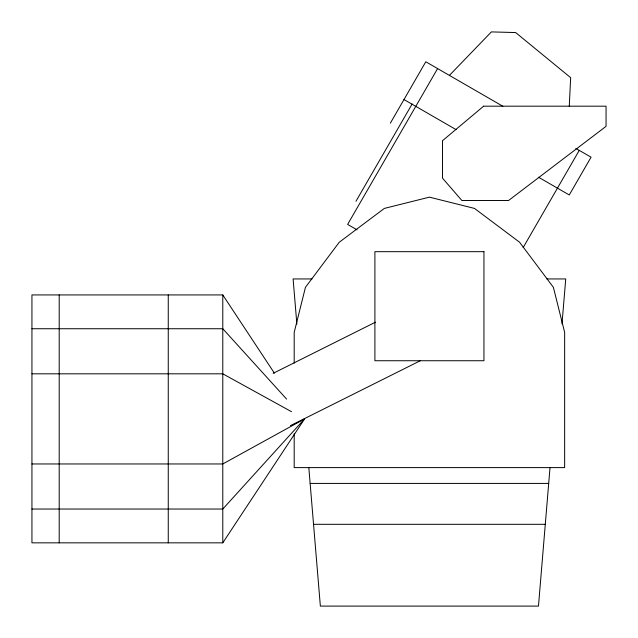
<?xml version="1.0" encoding="UTF-8"?>
<svg xmlns="http://www.w3.org/2000/svg" width="638" height="638" viewBox="0 0 638 638"><rect width="100%" height="100%" fill="white"/><g stroke="black" fill="none" stroke-linecap="round" stroke-linejoin="round"><path stroke-width="0.96" d="M569.271 106.187L570.659 77.669L515.663 32.562L491.388 31.9L449.407 75.396M550.02 467.534L538.472 606.1L320.364 606.1L308.816 467.534M561.99 323.889L565.739 278.942L546.83 278.942M390.352 123.158L425.793 61.766L502.848 106.259M355.98 201.249L412.164 103.938M437.596 68.585L347.63 224.416L357.073 229.863M523.128 247.608L579.264 150.369M274.38 373.134L222.782 294.931L31.94 294.931L31.94 542.842L222.782 542.842L304.573 418.887L222.782 463.962L31.94 463.962M304.573 418.887L222.782 509.036L31.94 509.036M273.176 373.318L375.439 322.19M290.45 425.642L420.282 360.733M312.006 278.942L293.105 278.942L296.869 324.12M31.94 328.737L222.782 328.737L286.614 399.101M31.94 373.812L222.782 373.812L291.518 411.693M310.14 483.413L548.696 483.413M313.553 524.308L545.291 524.308M575.827 148.391L591.067 157.187L569.255 194.965L538.568 177.244M403.982 99.544L456.138 129.658M294.19 363.197L294.19 332.374L305.458 287.299L339.272 242.225L384.347 208.419L429.422 197.15L474.497 208.419L519.571 242.225L553.377 287.299L564.646 332.374L564.646 467.606L294.19 467.606L294.19 433.792M222.782 294.931L222.782 542.842M168.257 294.931L168.257 542.842M59.198 294.931L59.198 542.842M483.62 106.187L442.485 140.719L442.485 178.138L461.888 200.515L508.55 200.515L606.06 126.34L606.06 106.187L483.62 106.187M483.947 251.675L374.897 251.675L374.897 360.733L483.947 360.733L483.947 251.675"/></g></svg>
